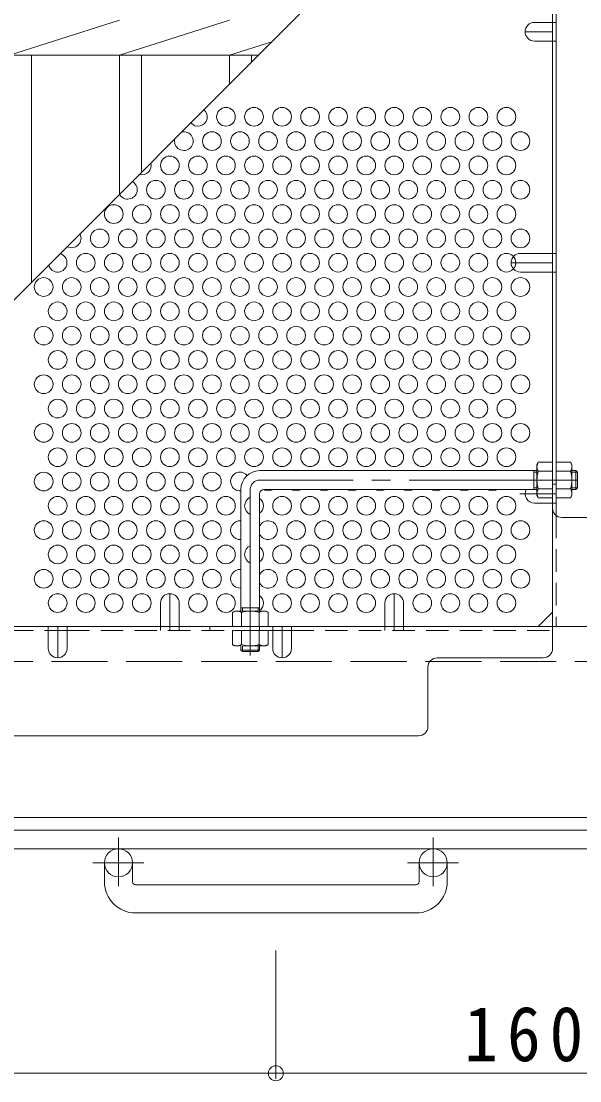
# Model space of a CAD drawing. Units: millimetres at full size, sheet at 1:6; details may follow other scales. Extents: x -1464 to 1197, y -1180 to 1127.
# Drawn here: x -634.6 to -455.4, y 18.9 to 358.6 of the extents above; entities that cross this region are included whole.
import ezdxf

# ---------------------------------------------------------------- set-up
doc = ezdxf.new("R2010")
doc.units = ezdxf.units.MM
doc.header["$LTSCALE"] = 6
doc.header["$PDMODE"] = 32
doc.header["$PDSIZE"] = 4.8
for name, pattern in [('CHAIN1', [8, 5, -1, 1, -1]), ('CHAIN2', [12, 9, -1, 1, -1]), ('DASHED1', [1.8, 1.2, -0.6]), ('DASHED3', [4, 3, -1])]:
    doc.linetypes.add(name, pattern=pattern)
for name, color, linetype, lineweight in [('6-1', 3, 'Continuous', 9), ('6-2', 3, 'Continuous', 9), ('6-4', 7, 'Continuous', 9), ('6-6', 2, 'Continuous', 9), ('6-7', 2, 'Continuous', 9), ('6-8', 2, 'Continuous', 9), ('6-B', 2, 'Continuous', 9)]:
    doc.layers.add(name, color=color, linetype=linetype, lineweight=lineweight)
doc.styles.add('ＭＳ ゴシック', font='')
doc.styles.get('ＭＳ ゴシック').set_extended_font_data('MS Gothic')

msp = doc.modelspace()

# ---------------------------------------------------------------- linework, layer by layer
at = {"layer": '6-1'}
for p, q in [((-469.102, 214.473), (-558.102, 214.473)), ((-470.102, 208.473), (-470.102, 214.473)), ((-456.602, 214.473), (-457.902, 214.473)), ((-456.602, 208.473), (-456.602, 214.473)), ((-456.602, 214.473), (-456.102, 213.973)), ((-470.102, 213.973), (-469.102, 213.973)), ((-457.902, 213.973), (-456.102, 213.973)), ((-456.102, 208.973), (-456.102, 213.973)), ((-564.102, 208.473), (-564.102, 169.473)), ((-469.102, 208.473), (-556.602, 208.473)), ((-470.102, 208.973), (-469.102, 208.973)), ((-457.902, 208.973), (-456.102, 208.973)), ((-456.602, 208.473), (-457.902, 208.473)), ((-456.602, 208.473), (-456.102, 208.973)), ((-558.102, 206.973), (-558.102, 169.473)), ((-564.102, 170.473), (-558.102, 170.473)), ((-563.602, 170.473), (-563.602, 169.473)), ((-558.602, 170.473), (-558.602, 169.473))]:
    msp.add_line(p, q, dxfattribs=at)
at = {"layer": '6-1', "linetype": 'CHAIN2'}
for p, q in [((-456.102, 211.473), (-558.102, 211.473)), ((-561.102, 208.473), (-561.102, 155.241))]:
    msp.add_line(p, q, dxfattribs=at)
at = {"layer": '6-1', "linetype": 'DASHED1'}
for p, q in [((-564.102, 156.973), (-564.102, 158.273)), ((-564.102, 156.973), (-558.102, 156.973)), ((-564.102, 156.973), (-563.602, 156.473)), ((-563.602, 158.273), (-563.602, 156.473)), ((-563.602, 156.473), (-558.602, 156.473)), ((-558.602, 158.273), (-558.602, 156.473)), ((-558.102, 156.973), (-558.602, 156.473)), ((-558.102, 156.973), (-558.102, 158.273))]:
    msp.add_line(p, q, dxfattribs=at)
at = {"layer": '6-1', "color": 2, "linetype": 'DASHED3'}
msp.add_line((-1152.902, 153.277), (-452.902, 153.277), dxfattribs=at)
at = {"layer": '6-1', "color": 2}
for p, q in [((-1206.902, 99.277), (-398.902, 99.277)), ((-1212.902, 93.277), (-392.902, 93.277)), ((-607.902, 82.676), (-607.902, 88.777)), ((-598.902, 82.676), (-598.902, 88.777)), ((-506.902, 82.676), (-506.902, 88.777)), ((-497.902, 82.676), (-497.902, 88.777)), ((-597.902, 81.676), (-507.902, 81.676)), ((-507.902, 72.676), (-597.902, 72.676))]:
    msp.add_line(p, q, dxfattribs=at)
at = {"layer": '6-1', "color": 2, "linetype": 'CHAIN1'}
for p, q in [((-603.402, 96.884), (-603.402, 81.286)), ((-502.402, 96.884), (-502.402, 81.286)), ((-595.239, 88.777), (-611.646, 88.777)), ((-494.239, 88.777), (-510.646, 88.777))]:
    msp.add_line(p, q, dxfattribs=at)
at = {"layer": '6-1', "color": 2}
for centre in [(-603.402, 88.777), (-502.402, 88.777)]:
    msp.add_circle(centre, 4.5, dxfattribs=at)
at = {"layer": '6-1'}
for centre, radius in [((-558.102, 208.473), 6), ((-556.602, 206.973), 1.5)]:
    msp.add_arc(centre, radius, 90, 180, dxfattribs=at)
at = {"layer": '6-1', "linetype": 'CHAIN2'}
msp.add_arc((-558.102, 208.473), 3, 90, 180, dxfattribs=at)
at = {"layer": '6-1', "color": 2}
for centre, radius, start, end in [((-597.902, 82.676), 10, 180, 270), ((-597.902, 82.676), 1, 180, 270), ((-507.902, 82.676), 10, 270, 0), ((-507.902, 82.676), 1, 270, 0)]:
    msp.add_arc(centre, radius, start, end, dxfattribs=at)
at = {"layer": '6-2'}
for p, q in [((-802.902, 103.277), (-402.902, 503.277)), ((-638.33, 347.62), (-603.045, 358.934)), ((-603.045, 347.62), (-567.759, 358.934)), ((-558.559, 347.62), (-1202.902, 347.62)), ((-631.33, 274.848), (-631.33, 347.62)), ((-603.045, 303.134), (-603.045, 347.62)), ((-596.045, 310.134), (-596.045, 347.62)), ((-560.759, 345.42), (-560.759, 347.62))]:
    msp.add_line(p, q, dxfattribs=at)
for points in [[(-402.902, 103.277), (-1202.902, 103.277), (-1202.902, 903.277)], [(-567.759, 338.42), (-567.759, 347.62), (-554.216, 351.962)]]:
    msp.add_lwpolyline(points, dxfattribs=at)
at = {"layer": '6-4'}
for p, q in [((-552.902, 19.477), (-552.902, 60.676)), ((-1052.902, 21.277), (-552.902, 21.277)), ((-552.902, 21.277), (-392.902, 21.277))]:
    msp.add_line(p, q, dxfattribs=at)
msp.add_point((-552.902, 21.277), dxfattribs=at)
at = {"layer": '6-6'}
for centre in [(-568.902, 327.907), (-559.902, 327.907), (-550.902, 327.907), (-541.902, 327.907), (-532.902, 327.907), (-523.902, 327.907), (-514.902, 327.907), (-505.902, 327.907), (-496.902, 327.907), (-487.902, 327.907), (-478.902, 327.907), (-573.402, 320.112), (-564.402, 320.112), (-555.402, 320.112), (-546.402, 320.112), (-537.402, 320.112), (-528.402, 320.112), (-519.402, 320.112), (-510.402, 320.112), (-501.402, 320.112), (-492.402, 320.112), (-483.402, 320.112), (-474.402, 320.112), (-586.902, 312.318), (-577.902, 312.318), (-568.902, 312.318), (-559.902, 312.318), (-550.902, 312.318), (-541.902, 312.318), (-532.902, 312.318), (-523.902, 312.318), (-514.902, 312.318), (-505.902, 312.318), (-496.902, 312.318), (-487.902, 312.318), (-478.902, 312.318), (-591.402, 304.524), (-582.402, 304.524), (-573.402, 304.524), (-564.402, 304.524), (-555.402, 304.524), (-546.402, 304.524), (-537.402, 304.524), (-528.402, 304.524), (-519.402, 304.524), (-510.402, 304.524), (-501.402, 304.524), (-492.402, 304.524), (-483.402, 304.524), (-474.402, 304.524), (-604.902, 296.73), (-595.902, 296.73), (-586.902, 296.73), (-577.902, 296.73), (-568.902, 296.73), (-559.902, 296.73), (-550.902, 296.73), (-541.902, 296.73), (-532.902, 296.73), (-523.902, 296.73), (-514.902, 296.73), (-505.902, 296.73), (-496.902, 296.73), (-487.902, 296.73), (-478.902, 296.73), (-609.402, 288.936), (-600.402, 288.936), (-591.402, 288.936), (-582.402, 288.936), (-573.402, 288.936), (-564.402, 288.936), (-555.402, 288.936), (-546.402, 288.936), (-537.402, 288.936), (-528.402, 288.936), (-519.402, 288.936), (-510.402, 288.936), (-501.402, 288.936), (-492.402, 288.936), (-483.402, 288.936), (-474.402, 288.936), (-613.902, 281.141), (-604.902, 281.141), (-595.902, 281.141), (-586.902, 281.141), (-577.902, 281.141), (-568.902, 281.141), (-559.902, 281.141), (-550.902, 281.141), (-541.902, 281.141), (-532.902, 281.141), (-523.902, 281.141), (-514.902, 281.141), (-505.902, 281.141), (-496.902, 281.141), (-487.902, 281.141), (-478.902, 281.141), (-627.402, 273.347), (-618.402, 273.347), (-609.402, 273.347), (-600.402, 273.347), (-591.402, 273.347), (-582.402, 273.347), (-573.402, 273.347), (-564.402, 273.347), (-555.402, 273.347), (-546.402, 273.347), (-537.402, 273.347), (-528.402, 273.347), (-519.402, 273.347), (-510.402, 273.347), (-501.402, 273.347), (-492.402, 273.347), (-483.402, 273.347), (-474.402, 273.347), (-622.902, 265.553), (-613.902, 265.553), (-604.902, 265.553), (-595.902, 265.553), (-586.902, 265.553), (-577.902, 265.553), (-568.902, 265.553), (-559.902, 265.553), (-550.902, 265.553), (-541.902, 265.553), (-532.902, 265.553), (-523.902, 265.553), (-514.902, 265.553), (-505.902, 265.553), (-496.902, 265.553), (-487.902, 265.553), (-478.902, 265.553), (-627.402, 257.759), (-618.402, 257.759), (-609.402, 257.759), (-600.402, 257.759), (-591.402, 257.759), (-582.402, 257.759), (-573.402, 257.759), (-564.402, 257.759), (-555.402, 257.759), (-546.402, 257.759), (-537.402, 257.759), (-528.402, 257.759), (-519.402, 257.759), (-510.402, 257.759), (-501.402, 257.759), (-492.402, 257.759), (-483.402, 257.759), (-474.402, 257.759), (-622.902, 249.964), (-613.902, 249.964), (-604.902, 249.964), (-595.902, 249.964), (-586.902, 249.964), (-577.902, 249.964), (-568.902, 249.964), (-559.902, 249.964), (-550.902, 249.964), (-541.902, 249.964), (-532.902, 249.964), (-523.902, 249.964), (-514.902, 249.964), (-505.902, 249.964), (-496.902, 249.964), (-487.902, 249.964), (-478.902, 249.964), (-627.402, 242.17), (-618.402, 242.17), (-609.402, 242.17), (-600.402, 242.17), (-591.402, 242.17), (-582.402, 242.17), (-573.402, 242.17), (-564.402, 242.17), (-555.402, 242.17), (-546.402, 242.17), (-537.402, 242.17), (-528.402, 242.17), (-519.402, 242.17), (-510.402, 242.17), (-501.402, 242.17), (-492.402, 242.17), (-483.402, 242.17), (-474.402, 242.17), (-622.902, 234.376), (-613.902, 234.376), (-604.902, 234.376), (-595.902, 234.376), (-586.902, 234.376), (-577.902, 234.376), (-568.902, 234.376), (-559.902, 234.376), (-550.902, 234.376), (-541.902, 234.376), (-532.902, 234.376), (-523.902, 234.376), (-514.902, 234.376), (-505.902, 234.376), (-496.902, 234.376), (-487.902, 234.376), (-478.902, 234.376), (-627.402, 226.582), (-618.402, 226.582), (-609.402, 226.582), (-600.402, 226.582), (-591.402, 226.582), (-582.402, 226.582), (-573.402, 226.582), (-564.402, 226.582), (-555.402, 226.582), (-546.402, 226.582), (-537.402, 226.582), (-528.402, 226.582), (-519.402, 226.582), (-510.402, 226.582), (-501.402, 226.582), (-492.402, 226.582), (-483.402, 226.582), (-474.402, 226.582), (-622.902, 218.788), (-613.902, 218.788), (-604.902, 218.788), (-595.902, 218.788), (-586.902, 218.788), (-577.902, 218.788), (-568.902, 218.788), (-559.902, 218.788), (-550.902, 218.788), (-541.902, 218.788), (-532.902, 218.788), (-523.902, 218.788), (-514.902, 218.788), (-505.902, 218.788), (-496.902, 218.788), (-487.902, 218.788), (-478.902, 218.788), (-627.402, 210.993), (-618.402, 210.993), (-609.402, 210.993), (-600.402, 210.993), (-591.402, 210.993), (-582.402, 210.993), (-573.402, 210.993), (-622.902, 203.199), (-613.902, 203.199), (-604.902, 203.199), (-595.902, 203.199), (-586.902, 203.199), (-577.902, 203.199), (-568.902, 203.199), (-550.902, 203.199), (-541.902, 203.199), (-532.902, 203.199), (-523.902, 203.199), (-514.902, 203.199), (-505.902, 203.199), (-496.902, 203.199), (-487.902, 203.199), (-478.902, 203.199), (-627.402, 195.405), (-618.402, 195.405), (-609.402, 195.405), (-600.402, 195.405), (-591.402, 195.405), (-582.402, 195.405), (-573.402, 195.405), (-546.402, 195.405), (-537.402, 195.405), (-528.402, 195.405), (-519.402, 195.405), (-510.402, 195.405), (-501.402, 195.405), (-492.402, 195.405), (-483.402, 195.405), (-474.402, 195.405), (-622.902, 187.611), (-613.902, 187.611), (-604.902, 187.611), (-595.902, 187.611), (-586.902, 187.611), (-577.902, 187.611), (-568.902, 187.611), (-550.902, 187.611), (-541.902, 187.611), (-532.902, 187.611), (-523.902, 187.611), (-514.902, 187.611), (-505.902, 187.611), (-496.902, 187.611), (-487.902, 187.611), (-478.902, 187.611), (-627.402, 179.816), (-618.402, 179.816), (-609.402, 179.816), (-600.402, 179.816), (-591.402, 179.816), (-582.402, 179.816), (-573.402, 179.816), (-546.402, 179.816), (-537.402, 179.816), (-528.402, 179.816), (-519.402, 179.816), (-510.402, 179.816), (-501.402, 179.816), (-492.402, 179.816), (-483.402, 179.816), (-474.402, 179.816), (-622.902, 172.022), (-613.902, 172.022), (-604.902, 172.022), (-595.902, 172.022), (-577.902, 172.022), (-568.902, 172.022), (-550.902, 172.022), (-541.902, 172.022), (-532.902, 172.022), (-523.902, 172.022), (-505.902, 172.022), (-496.902, 172.022), (-487.902, 172.022), (-478.902, 172.022)]:
    msp.add_circle(centre, 3, dxfattribs=at)
for centre, start, end in [((-577.902, 327.907), 219.99493, 50.00507), ((-582.402, 320.112), 165.2653, 104.7347), ((-595.902, 312.318), 253.76134, 16.23866), ((-600.402, 304.524), 207.82478, 62.17522), ((-618.402, 288.936), 240.84948, 29.15052), ((-622.902, 281.141), 194.77838, 75.22162), ((-564.402, 210.993), 40.31546, 275.73917), ((-555.402, 210.993), 238.70075, 302.86268), ((-546.402, 210.993), 237.13732, 302.86268), ((-537.402, 210.993), 237.13732, 302.86268), ((-528.402, 210.993), 237.13732, 302.86268), ((-519.402, 210.993), 237.13732, 302.86268), ((-510.402, 210.993), 237.13732, 302.86268), ((-501.402, 210.993), 237.13732, 302.86268), ((-492.402, 210.993), 237.13732, 302.86268), ((-483.402, 210.993), 237.13732, 302.86268), ((-559.902, 203.199), 113.57818, 246.42182), ((-559.902, 203.199), 306.8699, 53.1301), ((-564.402, 195.405), 84.26083, 275.73917), ((-555.402, 195.405), 205.84193, 154.15807), ((-559.902, 187.611), 113.57818, 246.42182), ((-559.902, 187.611), 306.8699, 53.1301), ((-564.402, 179.816), 84.26083, 275.73917), ((-555.402, 179.816), 205.84193, 154.15807), ((-559.902, 172.022), 306.8699, 53.1301)]:
    msp.add_arc(centre, 3, start, end, dxfattribs=at)
at = {"layer": '6-7'}
for p, q in [((-464.102, 442.077), (-464.102, 157.473)), ((-462.902, 443.277), (-462.902, 200.074)), ((-461.102, 199.474), (-432.098, 199.474)), ((-464.102, 169.086), (-468.714, 164.473)), ((-462.902, 164.473), (-741.705, 164.473)), ((-625.902, 163.273), (-619.902, 163.273)), ((-553.902, 163.273), (-547.902, 163.273)), ((-432.098, 164.473), (-462.902, 164.473)), ((-467.102, 154.473), (-501.103, 154.473)), ((-504.103, 151.473), (-504.103, 132.473)), ((-702.363, 129.473), (-507.103, 129.473))]:
    msp.add_line(p, q, dxfattribs=at)
at = {"layer": '6-7', "linetype": 'DASHED1'}
for p, q in [((-464.102, 358.187), (-462.902, 358.187)), ((-464.102, 352.187), (-462.902, 352.187)), ((-464.102, 284.138), (-462.902, 284.138)), ((-464.102, 278.138), (-462.902, 278.138)), ((-464.102, 210.096), (-462.902, 210.096)), ((-464.102, 204.096), (-462.902, 204.096)), ((-462.902, 200.074), (-462.902, 200.064)), ((-462.902, 200.064), (-462.902, 164.473)), ((-691.902, 163.273), (-625.902, 163.273)), ((-619.902, 163.273), (-553.902, 163.273)), ((-589.902, 164.473), (-589.902, 163.273)), ((-583.902, 164.473), (-583.902, 163.273)), ((-574.102, 164.473), (-574.102, 163.273)), ((-558.102, 164.473), (-558.102, 163.273)), ((-547.902, 163.273), (-464.102, 163.273)), ((-517.902, 164.473), (-517.902, 163.273)), ((-511.902, 164.473), (-511.902, 163.273))]:
    msp.add_line(p, q, dxfattribs=at)
at = {"layer": '6-7'}
for centre, start, end in [((-461.102, 202.474), 180, 270), ((-467.102, 157.473), 270, 0), ((-501.103, 151.473), 90, 180), ((-507.103, 132.473), 270, 0)]:
    msp.add_arc(centre, 3, start, end, dxfattribs=at)
at = {"layer": '6-8'}
for p, q in [((-469.902, 358.187), (-464.102, 358.187)), ((-469.902, 352.187), (-464.102, 352.187)), ((-474.402, 284.141), (-464.102, 284.141)), ((-474.402, 278.141), (-464.102, 278.141)), ((-469.902, 204.096), (-464.102, 204.096)), ((-589.902, 172.022), (-589.902, 164.473)), ((-583.902, 172.022), (-583.902, 164.473)), ((-517.902, 172.022), (-517.902, 164.473)), ((-511.902, 172.022), (-511.902, 164.473)), ((-625.902, 157.473), (-625.902, 164.473)), ((-619.902, 157.473), (-619.902, 164.473)), ((-553.902, 157.473), (-553.902, 164.473)), ((-547.902, 157.473), (-547.902, 164.473))]:
    msp.add_line(p, q, dxfattribs=at)
at = {"layer": '6-8', "linetype": 'CHAIN1'}
for p, q in [((-472.902, 355.187), (-464.102, 355.187)), ((-477.402, 281.141), (-464.102, 281.141)), ((-462.902, 207.096), (-474.647, 207.096)), ((-586.902, 163.273), (-586.902, 175.022)), ((-514.902, 163.273), (-514.902, 175.022)), ((-622.902, 164.473), (-622.902, 154.473)), ((-550.902, 164.473), (-550.902, 154.473))]:
    msp.add_line(p, q, dxfattribs=at)
at = {"layer": '6-8'}
for centre, start, end in [((-469.902, 355.187), 90, 270), ((-474.402, 281.141), 90, 270), ((-469.902, 207.096), 152.67323, 270), ((-586.902, 172.022), 0, 180), ((-514.902, 172.022), 0, 180), ((-622.902, 157.473), 180, 0), ((-550.902, 157.473), 180, 0)]:
    msp.add_arc(centre, 3, start, end, dxfattribs=at)
at = {"layer": '6-B'}
for p, q in [((-469.102, 216.473), (-468.669, 217.223)), ((-469.102, 206.473), (-469.102, 216.473)), ((-464.102, 217.223), (-468.669, 217.223)), ((-468.669, 214.337), (-464.102, 214.337)), ((-464.102, 205.723), (-464.102, 217.223)), ((-462.902, 205.723), (-462.902, 217.223)), ((-462.902, 217.223), (-458.335, 217.223)), ((-458.335, 214.337), (-462.902, 214.337)), ((-457.902, 216.473), (-458.335, 217.223)), ((-457.902, 206.473), (-457.902, 216.473)), ((-468.669, 208.61), (-464.102, 208.61)), ((-458.335, 208.61), (-462.902, 208.61)), ((-469.102, 206.473), (-468.669, 205.723)), ((-464.102, 205.723), (-468.669, 205.723)), ((-462.902, 205.723), (-458.335, 205.723)), ((-457.902, 206.473), (-458.335, 205.723)), ((-566.102, 169.473), (-566.852, 169.04)), ((-566.852, 164.473), (-566.852, 169.04)), ((-566.102, 169.473), (-556.102, 169.473)), ((-563.965, 169.04), (-563.965, 164.473)), ((-558.239, 169.04), (-558.239, 164.473)), ((-556.102, 169.473), (-555.352, 169.04)), ((-555.352, 164.473), (-555.352, 169.04)), ((-566.852, 164.473), (-555.352, 164.473))]:
    msp.add_line(p, q, dxfattribs=at)
at = {"layer": '6-B', "linetype": 'DASHED1'}
for p, q in [((-555.352, 163.273), (-566.852, 163.273)), ((-566.852, 163.273), (-566.852, 158.706)), ((-563.965, 158.706), (-563.965, 163.273)), ((-558.239, 158.706), (-558.239, 163.273)), ((-555.352, 163.273), (-555.352, 158.706)), ((-566.102, 158.273), (-566.852, 158.706)), ((-556.102, 158.273), (-566.102, 158.273)), ((-556.102, 158.273), (-555.352, 158.706))]:
    msp.add_line(p, q, dxfattribs=at)
at = {"layer": '6-B'}
for centre, radius, start, end in [((-465.82, 215.579), 3.29, 149.99998, 176.07924), ((-466.367, 215.813), 2.735, 180.2103, 212.68507), ((-459.419, 211.473), 9.683, 162.79973, 197.20026), ((-461.184, 215.579), 3.29, 3.92076, 30.00002), ((-460.637, 215.813), 2.735, 327.31493, 359.7897), ((-467.584, 211.473), 9.683, 342.79974, 17.20027), ((-466.367, 207.133), 2.735, 147.31491, 179.78969), ((-460.637, 207.133), 2.735, 0.21031, 32.68509), ((-465.82, 207.368), 3.29, 183.92075, 210), ((-461.184, 207.368), 3.29, 330, 356.07925), ((-565.207, 166.191), 3.29, 93.92075, 120), ((-565.442, 166.739), 2.735, 57.31491, 89.78969), ((-561.102, 159.791), 9.683, 72.79973, 107.20026), ((-556.762, 166.739), 2.735, 90.2103, 122.68507), ((-556.997, 166.191), 3.29, 59.99998, 86.07924)]:
    msp.add_arc(centre, radius, start, end, dxfattribs=at)
at = {"layer": '6-B', "linetype": 'DASHED1'}
for centre, radius, start, end in [((-565.207, 161.555), 3.29, 239.99998, 266.07924), ((-565.442, 161.008), 2.735, 270.2103, 302.68507), ((-561.102, 167.956), 9.683, 252.79973, 287.20026), ((-556.762, 161.008), 2.735, 237.31491, 269.78969), ((-556.997, 161.555), 3.29, 273.92075, 300)]:
    msp.add_arc(centre, radius, start, end, dxfattribs=at)

# ---------------------------------------------------------------- texts
at = {"layer": '6-4', "color": 2, "insert": (-492.402, 24.877), "char_height": 17.6, "attachment_point": 7, "style": 'ＭＳ ゴシック'}
msp.add_mtext('\\T1.27;\\W0.9;160', dxfattribs=at)

doc.saveas('drawing.dxf')
